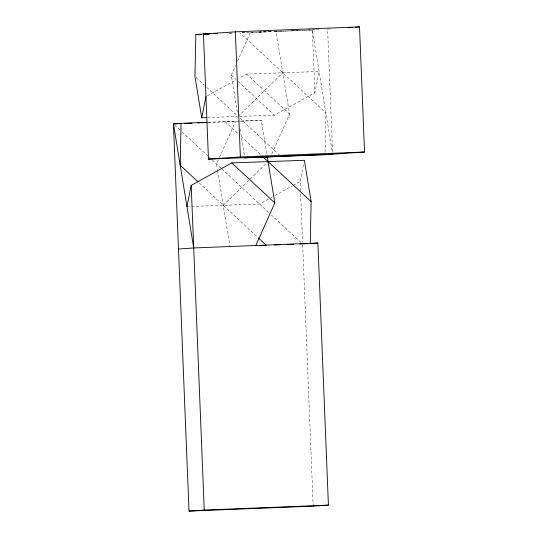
<?xml version="1.0" encoding="UTF-8"?>
<svg xmlns="http://www.w3.org/2000/svg" width="538" height="538" viewBox="0 0 538 538"><rect width="100%" height="100%" fill="white"/><g stroke="black" fill="none" stroke-linecap="round" stroke-linejoin="round"><path stroke-width="0.4" stroke-dasharray="2.69 2.02" d="M325.08 152.099L325.887 112.846L239.753 32.731M239.679 116.423L274.346 115.186L314.898 92.691L319.142 71.487L246.505 74.083L238.906 78.299M300.513 190.694L300.143 181.521L303.849 162.967M237.352 112.348L231.279 75.125L235.442 65.824M237.52 61.177L250.298 32.603L256.74 32.314M218.307 159.968L216.518 163.956L217.466 169.746M219.491 157.311L235.543 121.433L238.764 121.285M271.744 154.002L289.572 114.137L276.075 31.433L274.461 31.507M238.031 116.484L282.82 72.785M223.27 205.308L268.065 161.615M207.217 95.872L235.738 80.054M268.462 199.094L259.585 204.016L186.955 206.605M270.991 197.688L272.262 196.982M274.797 195.576L292.537 185.738M293.17 185.381L300.143 181.521M250.298 32.603L320.399 29.583M330.07 28.924L327.615 29.092L332.538 151.676M258.354 32.24L271.239 31.655M240.372 121.211L261.313 120.263L266.983 154.998M229.457 33.154L234.265 32.959M208.522 122.24L261.313 120.263M242.033 32.488L247.07 32.293M258.818 31.823L264.689 31.594M274.757 31.191L281.468 30.922M291.535 30.525L298.254 30.256M308.321 29.859L315.033 29.59M207.856 122.529L235.543 121.433M229.027 33.114L233.156 32.966M242.026 32.65L252.618 32.273M258.67 32.051L271.535 31.594M276.075 31.433L312.39 30.135L332.235 151.716M207.493 117.573L237.204 116.511M246.505 74.083L289.572 114.137M231.279 75.125L236.121 79.637M238.273 81.635L274.346 115.186M196.195 77.566L204.191 85.011M206.653 87.297L237.413 115.912M239.874 118.199L279.249 154.823M224.998 121.554L238.536 134.144M240.997 136.437L261.3 155.321M174.682 125.045L181.454 131.339M182.066 131.911L208.522 156.518M209.141 157.089L211.595 159.376M212.214 159.954L220.829 167.964M221.905 168.966L268.818 212.597M271.28 214.884L301.421 242.927M199.275 182.994L257.722 237.352M240.056 128.885L244.508 156.181M217.601 170.573L230.022 246.66M312.39 30.135L314.898 92.691M300.641 194.03L302.585 242.403M302.686 244.911L313.183 506.164"/><path stroke-width="0.81" d="M207.15 122.294L181.071 123.377L180.203 165.253L198.045 181.851M270.553 156.666L244.783 157.836L325.026 154.722L364.549 152.005L359.519 26.9L235.348 31.836L195.825 34.546L194.964 76.423L201.716 117.775L206.666 117.6M310.271 243.546L311.132 201.669L304.38 160.317L231.75 162.913L191.198 185.408L186.955 206.605M201.716 117.775L205.953 96.578M255.799 245.489L274.817 202.967L267.258 156.652M348.066 27.687L352.975 27.351M355.43 27.182L359.519 26.9M181.071 123.377L173.451 123.901L189.006 511.1L313.183 506.164L328.409 505.121L317.884 243.028L193.707 247.957L178.481 249.007M209.316 33.793L203.438 34.022L208.468 159.127L240.372 156.941L364.549 152.005M311.791 243.445L317.884 243.028M189.006 511.1L204.232 510.051L328.409 505.121M195.825 34.546L201.32 34.318M205.435 34.15L209.551 33.981M274.575 245.025L280.069 244.797M286.929 244.514L293.795 244.232M299.975 243.976L307.521 243.66M213.512 33.625L217.702 33.457M180.163 123.632L173.451 123.901L193.707 247.957M184.359 123.464L191.911 123.168M197.782 122.933L205.334 122.63M208.468 159.127L332.639 154.198M203.438 34.022L209.221 33.82M214.998 33.612L217.473 33.524M259.531 245.61L266.337 245.368L258.341 237.93M263.143 157.035L311.132 201.669M231.75 162.913L274.817 202.967M235.348 31.836L240.372 156.941M191.198 185.408L204.232 510.051"/></g></svg>
